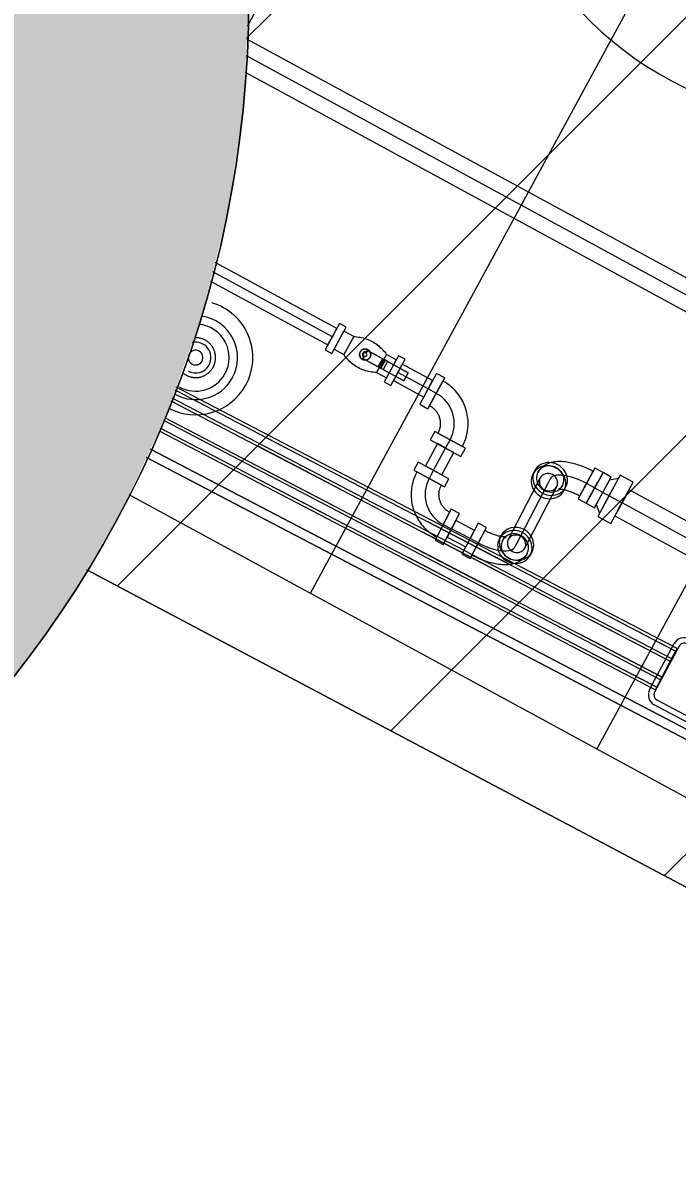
# Model space of a CAD drawing. Header units: metres. Extents: x -207 to 246, y -187 to 169.
# Drawn here: x 10.727 to 11.429, y 96.422 to 97.643 of the extents above; entities that cross this region are included whole.
import ezdxf

# ---------------------------------------------------------------- set-up
doc = ezdxf.new("R2010")
doc.units = ezdxf.units.M
doc.linetypes.add('Hidden', pattern=[0.007144, 0.004763, -0.002381])
for name, color, linetype, lineweight in [('A-DETL-GENF', 7, 'Continuous', 9), ('A-DETL-THIN', 7, 'Continuous', 9), ('A-FLOR', 7, 'Continuous', 9), ('A-ROOF', 7, 'Continuous', 9), ('A-ROOF-PATT', 7, 'Continuous', 9), ('I-WALL', 7, 'Continuous', 9), ('M-EQPM', 7, 'Continuous', 9), ('P-PIPE', 7, 'Continuous', 9), ('P-PIPE-CNTR', 7, 'Continuous', 9), ('P-SANR-FIXT', 7, 'Continuous', 9), ('S-BEAM', 7, 'Continuous', 9), ('S-COLS', 7, 'Continuous', 9)]:
    doc.layers.add(name, color=color, linetype=linetype, lineweight=lineweight)
doc.layers.add('PR10-ARQ-PL-001-Emplazamiento-C-1_dwg', color=7, linetype='Continuous', lineweight=9, true_color=0x767676)
doc.layers.add('TEXTO', color=5, linetype='Continuous', lineweight=9, true_color=0x0000ff)
doc.styles.add('Arial', font='arial.ttf', dxfattribs={"height": 1.792988})

# ---------------------------------------------------------------- blocks, each defined once
blk = doc.blocks.new('FCA_N_Columna de acero - 80 x 80 mm-2120032-PLANTA SUPERFICIES')
at = {"layer": 'S-COLS'}
for p, q in [((-0.028, 0.04), (0.028, 0.04)), ((-0.028, 0.04), (0.028, 0.04)), ((-0.04, -0.028), (-0.04, 0.028)), ((-0.04, -0.028), (-0.04, 0.028)), ((-0.034, 0.028), (-0.034, -0.028)), ((-0.034, 0.028), (-0.034, -0.028)), ((0.028, 0.034), (-0.028, 0.034)), ((0.028, 0.034), (-0.028, 0.034)), ((0.034, -0.028), (0.034, 0.028)), ((0.034, -0.028), (0.034, 0.028)), ((0.04, 0.028), (0.04, -0.028)), ((0.04, 0.028), (0.04, -0.028)), ((-0.028, -0.034), (0.028, -0.034)), ((-0.028, -0.034), (0.028, -0.034)), ((0.028, -0.04), (-0.028, -0.04)), ((0.028, -0.04), (-0.028, -0.04))]:
    blk.add_line(p, q, dxfattribs=at)
for centre, radius, start, end in [((-0.028, 0.028), 0.012, 90, 180), ((-0.028, 0.028), 0.012, 90, 180), ((0.028, 0.028), 0.012, 360, 90), ((0.028, 0.028), 0.012, 360, 90), ((-0.028, 0.028), 0.006, 90, 180), ((-0.028, 0.028), 0.006, 90, 180), ((0.028, 0.028), 0.006, 360, 90), ((0.028, 0.028), 0.006, 360, 90), ((-0.028, -0.028), 0.012, 180, 270), ((-0.028, -0.028), 0.012, 180, 270), ((-0.028, -0.028), 0.006, 180, 270), ((-0.028, -0.028), 0.006, 180, 270), ((0.028, -0.028), 0.012, 270, 360), ((0.028, -0.028), 0.006, 270, 360), ((0.028, -0.028), 0.012, 270, 360), ((0.028, -0.028), 0.006, 270, 360)]:
    blk.add_arc(centre, radius, start, end, dxfattribs=at)
blk = doc.blocks.new('M_HSS Rectangular - HSS50_8X25_4X3_2-2119633-PLANTA SUPERFICIES')
at = {"layer": 'S-BEAM'}
for p, q in [((1.1986, 0.0127), (0.5939, 0.0127)), ((1.1986, 0.0063), (1.1986, 0.0127)), ((1.1986, 0.0063), (1.1986, 0.0127)), ((1.1986, 0.0095), (0.5943, 0.0095)), ((1.1986, 0.0095), (1.1986, 0.0063)), ((1.1986, 0.0095), (1.1986, 0.0063)), ((1.1986, -0.0063), (1.1986, 0.0063)), ((1.1986, 0.0063), (1.1986, -0.0063)), ((1.1986, 0.0063), (1.1986, -0.0063)), ((1.1986, -0.0063), (1.1986, 0.0063)), ((0.597, -0.0095), (1.1986, -0.0095)), ((1.1986, -0.0127), (1.1986, -0.0063)), ((1.1986, -0.0127), (1.1986, -0.0063)), ((1.1986, -0.0063), (1.1986, -0.0095)), ((1.1986, -0.0063), (1.1986, -0.0095)), ((0.5971, -0.0127), (1.1986, -0.0127))]:
    blk.add_line(p, q, dxfattribs=at)
at = {"layer": 'S-BEAM', "linetype": 'Hidden'}
for p, q in [((1.1986, 0.0095), (0.5943, 0.0095)), ((1.1986, -0.0095), (0.597, -0.0095))]:
    blk.add_line(p, q, dxfattribs=at)
blk = doc.blocks.new('M_HSS Rectangular - 5 x 5 cm-2120840-PLANTA SUPERFICIES')
at = {"layer": 'S-BEAM'}
for p, q in [((1.1984, 0.025), (0.5922, 0.025)), ((1.1984, 0.0186), (1.1984, 0.025)), ((1.1984, 0.0186), (1.1984, 0.025)), ((1.1984, 0.0218), (0.5927, 0.0218)), ((1.1984, 0.0218), (1.1984, 0.0186)), ((1.1984, 0.0218), (1.1984, 0.0186)), ((1.1984, -0.0186), (1.1984, 0.0186)), ((1.1984, 0.0186), (1.1984, -0.0186)), ((1.1984, 0.0186), (1.1984, -0.0186)), ((1.1984, -0.0186), (1.1984, 0.0186)), ((0.5974, -0.0218), (1.1984, -0.0218)), ((1.1984, -0.025), (1.1984, -0.0186)), ((1.1984, -0.025), (1.1984, -0.0186)), ((1.1984, -0.0186), (1.1984, -0.0218)), ((1.1984, -0.0186), (1.1984, -0.0218)), ((0.5976, -0.025), (1.1984, -0.025))]:
    blk.add_line(p, q, dxfattribs=at)
at = {"layer": 'S-BEAM', "linetype": 'Hidden'}
for p, q in [((1.1984, 0.0218), (0.5927, 0.0218)), ((1.1984, -0.0218), (0.5974, -0.0218))]:
    blk.add_line(p, q, dxfattribs=at)
blk = doc.blocks.new('Mod-Gen-Filtro Agua 02 - Mod-Gen-Filtro Agua 02-2175160-PLANTA SUPERFICIES')
at = {"layer": 'P-SANR-FIXT', "flags": 128}
for points in [[(0.0045, 0.0209), (0.0036, 0.0211), (0.0028, 0.0212), (0.0019, 0.0213), (0.0011, 0.0214), (0.0002, 0.0214), (-0.0006, 0.0214), (-0.0015, 0.0213), (-0.0023, 0.0213), (-0.0032, 0.0212), (-0.004, 0.021), (-0.0049, 0.0208), (-0.0057, 0.0206), (-0.0065, 0.0204), (-0.0073, 0.0201), (-0.0081, 0.0198), (-0.0089, 0.0194), (-0.0097, 0.0191), (-0.0104, 0.0187), (-0.0112, 0.0182), (-0.0119, 0.0178), (-0.0126, 0.0173), (-0.0133, 0.0168), (-0.0139, 0.0162), (-0.0146, 0.0157), (-0.0152, 0.0151), (-0.0158, 0.0144), (-0.0163, 0.0138), (-0.0169, 0.0131), (-0.0174, 0.0125), (-0.0179, 0.0118), (-0.0183, 0.011), (-0.0188, 0.0103), (-0.0192, 0.0095), (-0.0195, 0.0088), (-0.0199, 0.008), (-0.0202, 0.0072), (-0.0204, 0.0064), (-0.0207, 0.0055), (-0.0209, 0.0047), (-0.021, 0.0039), (-0.0212, 0.003), (-0.0213, 0.0022), (-0.0213, 0.0013), (-0.0214, 0.0005), (-0.0214, 0)], [(-0.0214, 0), (-0.0214, -0.0009), (-0.0213, -0.0017), (-0.0212, -0.0026), (-0.0211, -0.0034), (-0.021, -0.0042), (-0.0208, -0.0051), (-0.0206, -0.0059), (-0.0203, -0.0067), (-0.02, -0.0075), (-0.0197, -0.0083), (-0.0194, -0.0091), (-0.019, -0.0099), (-0.0186, -0.0106), (-0.0181, -0.0114), (-0.0177, -0.0121), (-0.0172, -0.0128), (-0.0166, -0.0134), (-0.0161, -0.0141), (-0.0155, -0.0147), (-0.0149, -0.0153), (-0.0143, -0.0159), (-0.0136, -0.0165), (-0.013, -0.017), (-0.0123, -0.0175), (-0.0116, -0.018), (-0.0108, -0.0184), (-0.0101, -0.0189), (-0.0093, -0.0193), (-0.0085, -0.0196), (-0.0078, -0.0199), (-0.0069, -0.0202), (-0.0061, -0.0205), (-0.0053, -0.0207), (-0.0045, -0.0209), (-0.0036, -0.0211), (-0.0028, -0.0212), (-0.0019, -0.0213), (-0.0011, -0.0214), (-0.0002, -0.0214), (0.0006, -0.0214), (0.0015, -0.0213), (0.0023, -0.0213), (0.0032, -0.0212), (0.004, -0.021), (0.0049, -0.0208), (0.0057, -0.0206), (0.0065, -0.0204), (0.0073, -0.0201), (0.0081, -0.0198), (0.0089, -0.0194), (0.0097, -0.0191), (0.0104, -0.0187), (0.0112, -0.0182)]]:
    blk.add_lwpolyline(points, dxfattribs=at)
at = {"layer": 'P-SANR-FIXT'}
for radius, start, end in [(0.0614, 90.9851, 180), (0.0614, 90.9851, 180), (0.045, 90, 180), (0.045, 90, 180), (0.036, 90, 180), (0.036, 90, 180), (0.0165, 90, 180), (0.0165, 90, 180), (0.0614, 180, 282.8571), (0.0614, 180, 282.8571), (0.045, 180, 291.0588), (0.045, 180, 291.0588), (0.036, 180, 293.9234), (0.036, 180, 293.9234), (0.0165, 180, 312.3983), (0.0165, 180, 312.3983), (0.00788, 360, 180), (0.00788, 360, 180), (0.00788, 180, 360), (0.00788, 180, 360)]:
    blk.add_arc((0, 0), radius, start, end, dxfattribs=at)
blk = doc.blocks.new('Plastico - Codo - PL - Codo-2175236-PLANTA SUPERFICIES')
at = {"layer": 'P-PIPE'}
for p, q in [((11.2764, 97.1624), (11.2746, 97.159)), ((11.28, 97.161), (11.2798, 97.1607)), ((11.341, 97.1655), (11.3285, 97.1425)), ((11.3292, 97.1438), (11.3392, 97.1621)), ((11.3373, 97.1377), (11.3498, 97.1607)), ((11.3498, 97.1607), (11.341, 97.1655)), ((11.3355, 97.1554), (11.3231, 97.1324)), ((11.3249, 97.1358), (11.3348, 97.1541)), ((11.3318, 97.1277), (11.3443, 97.1506)), ((11.3062, 97.1467), (11.3063, 97.1469)), ((11.3079, 97.1416), (11.3097, 97.1451)), ((11.3231, 97.1324), (11.3318, 97.1277))]:
    blk.add_line(p, q, dxfattribs=at)
at = {"layer": 'P-PIPE', "flags": 128}
for points in [[(11.28, 97.161), (11.2811, 97.1628), (11.2823, 97.1644), (11.2837, 97.1659), (11.2852, 97.1673), (11.2867, 97.1684), (11.2883, 97.1694), (11.2899, 97.1702), (11.2915, 97.1709), (11.2931, 97.1714), (11.2946, 97.1719), (11.2962, 97.1722), (11.2977, 97.1725), (11.2992, 97.1727), (11.3007, 97.1728), (11.3022, 97.1728), (11.3037, 97.1729), (11.3052, 97.1728), (11.3067, 97.1727), (11.3082, 97.1726), (11.3097, 97.1724), (11.3113, 97.1722), (11.3128, 97.1719), (11.3143, 97.1716), (11.3158, 97.1713), (11.3173, 97.1709), (11.3189, 97.1705), (11.3204, 97.17), (11.3219, 97.1695), (11.3235, 97.169), (11.325, 97.1685), (11.3266, 97.1679), (11.3281, 97.1673), (11.3296, 97.1667), (11.3312, 97.166), (11.3327, 97.1653), (11.3342, 97.1646), (11.3358, 97.1639), (11.3373, 97.1631), (11.3388, 97.1623), (11.3392, 97.1621)], [(11.3019, 97.1429), (11.302, 97.1429), (11.3021, 97.1429), (11.3024, 97.1429), (11.3027, 97.1429), (11.3031, 97.143), (11.3036, 97.1429), (11.3041, 97.1429), (11.3047, 97.1429), (11.3054, 97.1428), (11.3061, 97.1427), (11.3069, 97.1426), (11.3077, 97.1424), (11.3086, 97.1422), (11.3094, 97.142), (11.3104, 97.1418), (11.3113, 97.1415), (11.3123, 97.1412), (11.3133, 97.1409), (11.3144, 97.1405), (11.3154, 97.1402), (11.3165, 97.1398), (11.3176, 97.1393), (11.3186, 97.1389), (11.3197, 97.1384), (11.3208, 97.1379), (11.3219, 97.1374), (11.323, 97.1368), (11.3241, 97.1362), (11.3249, 97.1358)], [(11.3062, 97.1467), (11.3057, 97.1459), (11.3052, 97.1452), (11.3046, 97.1445), (11.304, 97.144), (11.3035, 97.1436), (11.303, 97.1433), (11.3026, 97.1431), (11.3023, 97.143), (11.3021, 97.1429), (11.302, 97.1429)]]:
    blk.add_lwpolyline(points, dxfattribs=at)
at = {"layer": 'P-PIPE'}
for centre, major_axis, start_param, end_param in [((11.2931, 97.1538), (-0.0167, 0.0087), 3.124314, 6.265907), ((11.2913, 97.1503), (-0.0167, 0.0087), 6.265907, 9.4075), ((11.2931, 97.1538), (-0.0167, 0.0087), 6.265907, 9.4075), ((11.2913, 97.1503), (-0.0167, 0.0087), 3.124314, 6.265907), ((11.2931, 97.1538), (-0.0133, 0.0069), 6.265907, 9.4075), ((11.2931, 97.1538), (-0.0133, 0.0069), 3.124314, 6.265907)]:
    blk.add_ellipse(centre, major_axis=major_axis, ratio=0.920505, start_param=start_param, end_param=end_param, dxfattribs=at)
blk = doc.blocks.new('Plastico - Codo - PL - Codo-2175480-PLANTA SUPERFICIES')
at = {"layer": 'P-PIPE'}
for p, q in [((11.2158, 97.1065), (11.2037, 97.0833)), ((11.2125, 97.0786), (11.2246, 97.1018)), ((11.2132, 97.08), (11.2229, 97.0984)), ((11.2246, 97.1018), (11.2158, 97.1065)), ((11.2105, 97.0963), (11.1984, 97.0731)), ((11.2072, 97.0685), (11.2193, 97.0917)), ((11.209, 97.0719), (11.2186, 97.0903)), ((11.2403, 97.093), (11.2385, 97.0895)), ((11.2419, 97.0878), (11.2419, 97.0878)), ((11.2684, 97.0739), (11.2685, 97.074)), ((11.2719, 97.0722), (11.2737, 97.0757)), ((11.1984, 97.0731), (11.2072, 97.0685))]:
    blk.add_line(p, q, dxfattribs=at)
at = {"layer": 'P-PIPE', "flags": 128}
for points in [[(11.2461, 97.0917), (11.2461, 97.0917), (11.2459, 97.0916), (11.2457, 97.0916), (11.2454, 97.0916), (11.245, 97.0916), (11.2445, 97.0916), (11.2439, 97.0916), (11.2433, 97.0916), (11.2427, 97.0917), (11.2419, 97.0918), (11.2412, 97.0919), (11.2403, 97.092), (11.2395, 97.0922), (11.2386, 97.0924), (11.2376, 97.0926), (11.2367, 97.0929), (11.2357, 97.0932), (11.2346, 97.0935), (11.2336, 97.0938), (11.2325, 97.0942), (11.2314, 97.0946), (11.2304, 97.095), (11.2293, 97.0954), (11.2282, 97.0959), (11.227, 97.0964), (11.2259, 97.0969), (11.2248, 97.0974), (11.2237, 97.098), (11.2229, 97.0984)], [(11.2419, 97.0878), (11.2424, 97.0886), (11.243, 97.0893), (11.2435, 97.09), (11.2441, 97.0905), (11.2446, 97.0909), (11.2451, 97.0912), (11.2455, 97.0914), (11.2458, 97.0916), (11.246, 97.0916), (11.2461, 97.0917)], [(11.2684, 97.0739), (11.2674, 97.0721), (11.2661, 97.0705), (11.2648, 97.0689), (11.2633, 97.0676), (11.2618, 97.0664), (11.2602, 97.0654), (11.2586, 97.0646), (11.2571, 97.0639), (11.2555, 97.0633), (11.2539, 97.0628), (11.2524, 97.0624), (11.2508, 97.0622), (11.2493, 97.0619), (11.2478, 97.0618), (11.2463, 97.0617), (11.2448, 97.0617), (11.2433, 97.0617), (11.2418, 97.0618), (11.2403, 97.0619), (11.2387, 97.062), (11.2372, 97.0622), (11.2357, 97.0625), (11.2342, 97.0628), (11.2326, 97.0631), (11.2311, 97.0634), (11.2296, 97.0638), (11.228, 97.0642), (11.2265, 97.0647), (11.2249, 97.0652), (11.2233, 97.0657), (11.2218, 97.0663), (11.2202, 97.0668), (11.2187, 97.0675), (11.2171, 97.0681), (11.2156, 97.0688), (11.214, 97.0695), (11.2125, 97.0702), (11.2109, 97.0709), (11.2094, 97.0717), (11.209, 97.0719)]]:
    blk.add_lwpolyline(points, dxfattribs=at)
at = {"layer": 'P-PIPE'}
for centre, major_axis, start_param, end_param in [((11.2552, 97.0809), (-0.0167, 0.0087), 3.139333, 6.280925), ((11.257, 97.0843), (-0.0167, 0.0087), 3.139333, 6.280925), ((11.2552, 97.0809), (-0.0167, 0.0087), 6.280925, 9.422518), ((11.257, 97.0843), (-0.0167, 0.0087), 6.280925, 9.422518), ((11.2552, 97.0809), (-0.0133, 0.0069), 6.280925, 9.422518), ((11.2552, 97.0809), (-0.0133, 0.0069), 3.139333, 6.280925)]:
    blk.add_ellipse(centre, major_axis=major_axis, ratio=0.920505, start_param=start_param, end_param=end_param, dxfattribs=at)
blk = doc.blocks.new('Plastico - Codo - PL - Codo-2175564-PLANTA SUPERFICIES')
at = {"layer": 'P-PIPE'}
for p, q in [((0.018, 0.0471), (-0.0196, 0.0465)), ((0.018, 0.0471), (-0.0196, 0.0465)), ((-0.0196, 0.0465), (-0.0194, 0.0365)), ((-0.0194, 0.0365), (0.0182, 0.0371)), ((-0.0194, 0.0365), (0.0182, 0.0371)), ((-0.0155, 0.0366), (0.0143, 0.0371)), ((-0.0155, 0.0366), (0.0143, 0.0371)), ((0.0182, 0.0371), (0.018, 0.0471)), ((-0.0368, 0.0188), (-0.0468, 0.0188)), ((-0.0468, 0.0188), (-0.0468, -0.0188)), ((-0.0468, 0.0188), (-0.0468, -0.0188)), ((-0.0368, -0.0188), (-0.0368, 0.0188)), ((-0.0368, -0.0188), (-0.0368, 0.0188)), ((-0.0368, 0.0149), (-0.0368, -0.015)), ((-0.0368, 0.0149), (-0.0368, -0.015)), ((-0.0468, -0.0188), (-0.0368, -0.0188))]:
    blk.add_line(p, q, dxfattribs=at)
at = {"layer": 'P-PIPE', "flags": 128}
for points in [[(-0.0368, -0.015), (-0.0348, -0.0149), (-0.0327, -0.0148), (-0.0307, -0.0146), (-0.0287, -0.0143), (-0.0266, -0.0139), (-0.0247, -0.0135), (-0.0227, -0.013), (-0.0207, -0.0124), (-0.0188, -0.0117), (-0.0169, -0.0109), (-0.015, -0.0101), (-0.0132, -0.0092), (-0.0114, -0.0082), (-0.0096, -0.0071), (-0.0079, -0.006), (-0.0063, -0.0048), (-0.0046, -0.0036), (-0.0031, -0.0023), (-0.0016, -0.0009), (-0.0001, 0.0006), (0.0013, 0.0021), (0.0026, 0.0036), (0.0039, 0.0052), (0.0051, 0.0069), (0.0062, 0.0086), (0.0073, 0.0103), (0.0083, 0.0121), (0.0092, 0.0139), (0.0101, 0.0158), (0.0109, 0.0177), (0.0116, 0.0196), (0.0122, 0.0215), (0.0128, 0.0235), (0.0132, 0.0255), (0.0136, 0.0275), (0.0139, 0.0295), (0.0141, 0.0316), (0.0143, 0.0336), (0.0144, 0.0357), (0.0143, 0.0371)], [(-0.0155, 0.0366), (-0.0156, 0.0357), (-0.0156, 0.0349), (-0.0157, 0.034), (-0.0158, 0.0332), (-0.0159, 0.0323), (-0.0161, 0.0315), (-0.0163, 0.0307), (-0.0165, 0.0299), (-0.0168, 0.0291), (-0.0171, 0.0283), (-0.0174, 0.0275), (-0.0178, 0.0267), (-0.0182, 0.026), (-0.0186, 0.0252), (-0.0191, 0.0245), (-0.0195, 0.0238), (-0.0201, 0.0231), (-0.0206, 0.0225), (-0.0212, 0.0218), (-0.0217, 0.0212), (-0.0224, 0.0206), (-0.023, 0.02), (-0.0237, 0.0195), (-0.0243, 0.019), (-0.025, 0.0185), (-0.0257, 0.0181), (-0.0265, 0.0176), (-0.0272, 0.0172), (-0.028, 0.0169), (-0.0288, 0.0165), (-0.0296, 0.0162), (-0.0304, 0.0159), (-0.0312, 0.0157), (-0.032, 0.0155), (-0.0329, 0.0153), (-0.0337, 0.0152), (-0.0345, 0.0151), (-0.0354, 0.015), (-0.0362, 0.015), (-0.0368, 0.0149)]]:
    blk.add_lwpolyline(points, dxfattribs=at)
blk = doc.blocks.new('Plastico - Codo - PL - Codo-V83-PLANTA SUPERFICIES')
at = {"layer": 'P-PIPE'}
for p, q in [((-0.0188, 0.0468), (-0.0188, 0.0368)), ((0.0188, 0.0468), (-0.0188, 0.0468)), ((0.0188, 0.0468), (-0.0188, 0.0468)), ((-0.0188, 0.0368), (0.0188, 0.0368)), ((-0.0188, 0.0368), (0.0188, 0.0368)), ((-0.015, 0.0368), (0.0149, 0.0368)), ((-0.015, 0.0368), (0.0149, 0.0368)), ((0.0188, 0.0368), (0.0188, 0.0468)), ((-0.0368, 0.0188), (-0.0468, 0.0188)), ((-0.0468, 0.0188), (-0.0468, -0.0188)), ((-0.0468, 0.0188), (-0.0468, -0.0188)), ((-0.0368, -0.0188), (-0.0368, 0.0188)), ((-0.0368, -0.0188), (-0.0368, 0.0188)), ((-0.0368, 0.0149), (-0.0368, -0.015)), ((-0.0368, 0.0149), (-0.0368, -0.015)), ((-0.0468, -0.0188), (-0.0368, -0.0188))]:
    blk.add_line(p, q, dxfattribs=at)
at = {"layer": 'P-PIPE', "flags": 128}
for points in [[(-0.0368, -0.015), (-0.0347, -0.0149), (-0.0327, -0.0148), (-0.0306, -0.0146), (-0.0286, -0.0143), (-0.0265, -0.0139), (-0.0245, -0.0135), (-0.0225, -0.0129), (-0.0205, -0.0123), (-0.0186, -0.0116), (-0.0167, -0.0109), (-0.0148, -0.01), (-0.0129, -0.0091), (-0.0111, -0.0081), (-0.0093, -0.007), (-0.0076, -0.0059), (-0.0059, -0.0047), (-0.0043, -0.0034), (-0.0027, -0.0021), (-0.0012, -0.0007), (0.0003, 0.0007), (0.0017, 0.0023), (0.0031, 0.0038), (0.0044, 0.0055), (0.0056, 0.0071), (0.0067, 0.0088), (0.0078, 0.0106), (0.0088, 0.0124), (0.0098, 0.0143), (0.0106, 0.0161), (0.0114, 0.0181), (0.0121, 0.02), (0.0128, 0.022), (0.0133, 0.024), (0.0138, 0.026), (0.0142, 0.028), (0.0145, 0.0301), (0.0147, 0.0321), (0.0149, 0.0342), (0.0149, 0.0363), (0.0149, 0.0368)], [(-0.015, 0.0368), (-0.015, 0.0359), (-0.015, 0.0351), (-0.0151, 0.0342), (-0.0152, 0.0333), (-0.0154, 0.0325), (-0.0156, 0.0316), (-0.0158, 0.0308), (-0.0161, 0.0299), (-0.0164, 0.0291), (-0.0167, 0.0283), (-0.017, 0.0275), (-0.0174, 0.0267), (-0.0178, 0.026), (-0.0183, 0.0252), (-0.0188, 0.0245), (-0.0193, 0.0238), (-0.0198, 0.0231), (-0.0204, 0.0224), (-0.021, 0.0218), (-0.0216, 0.0211), (-0.0222, 0.0205), (-0.0229, 0.02), (-0.0236, 0.0194), (-0.0243, 0.0189), (-0.025, 0.0184), (-0.0257, 0.018), (-0.0265, 0.0175), (-0.0273, 0.0171), (-0.0281, 0.0168), (-0.0289, 0.0164), (-0.0297, 0.0161), (-0.0305, 0.0159), (-0.0314, 0.0156), (-0.0322, 0.0154), (-0.0331, 0.0153), (-0.034, 0.0151), (-0.0348, 0.015), (-0.0357, 0.015), (-0.0366, 0.015), (-0.0368, 0.0149)]]:
    blk.add_lwpolyline(points, dxfattribs=at)
blk = doc.blocks.new('M_Ball Valve - 50-150 mm - 20 mm-V86-PLANTA SUPERFICIES')
at = {"layer": 'P-PIPE'}
for p, q in [((-0.032, 0.016), (-0.04, 0.016)), ((-0.04, 0.016), (-0.04, -0.016)), ((-0.04, 0.016), (-0.04, -0.016)), ((-0.032, -0.016), (-0.032, 0.016)), ((-0.032, -0.016), (-0.032, 0.016)), ((0.04, 0.016), (0.032, 0.016)), ((0.032, 0.016), (0.032, -0.016)), ((0.032, 0.016), (0.032, -0.016)), ((0.04, -0.016), (0.04, 0.016)), ((0.04, -0.016), (0.04, 0.016)), ((-0.02, 0.011), (-0.032, 0.011)), ((-0.032, -0.011), (-0.032, 0.011)), ((-0.032, -0.011), (-0.032, 0.011)), ((-0.02, 0.011), (-0.02, -0.011)), ((-0.02, 0.011), (-0.02, -0.011)), ((0, 0.005), (0.0213, 0.005)), ((0, 0.003), (0, 0.005)), ((0, 0.005), (0, 0.003)), ((0.0187, 0.005), (0, 0.005)), ((0.0187, -0.005), (0.0187, 0.005)), ((0.0187, 0.005), (0.022, 0.005)), ((0.032, 0.011), (0.02, 0.011)), ((0.02, 0.011), (0.02, -0.011)), ((0.02, 0.011), (0.02, -0.011)), ((0.0213, 0.005), (0.0213, -0.005)), ((0.0246, 0.005), (0.0213, 0.005)), ((0.022, 0.005), (0.05, 0.005)), ((0.022, -0.005), (0.022, 0.005)), ((0.0246, 0.005), (0.0246, -0.005)), ((0.05, 0.005), (0.0246, 0.005)), ((0.032, 0.011), (0.032, -0.011)), ((0.032, 0.011), (0.032, -0.011)), ((0.05, 0.005), (0.05, -0.005)), ((0.05, -0.005), (0.05, 0.005)), ((-0.032, -0.011), (-0.02, -0.011)), ((0, -0.003), (0, -0.005)), ((0, -0.005), (0, -0.003)), ((0, -0.005), (0.0187, -0.005)), ((0.0213, -0.005), (0, -0.005)), ((0.022, -0.005), (0.0187, -0.005)), ((0.02, -0.011), (0.032, -0.011)), ((0.0213, -0.005), (0.0246, -0.005)), ((0.05, -0.005), (0.022, -0.005)), ((0.0246, -0.005), (0.05, -0.005)), ((-0.04, -0.016), (-0.032, -0.016)), ((0.032, -0.016), (0.04, -0.016))]:
    blk.add_line(p, q, dxfattribs=at)
at = {"layer": 'P-PIPE', "flags": 128}
for points in [[(-0.02, 0.011), (-0.0185, 0.0118), (-0.0169, 0.0125), (-0.0153, 0.0131), (-0.0137, 0.0137), (-0.012, 0.0142), (-0.0104, 0.0147), (-0.0087, 0.015), (-0.007, 0.0154), (-0.0053, 0.0156), (-0.0036, 0.0158), (-0.0019, 0.0159), (-0.0002, 0.0159), (0.0016, 0.0159), (0.0033, 0.0158), (0.005, 0.0156), (0.0067, 0.0154), (0.0084, 0.0151), (0.0101, 0.0147), (0.0117, 0.0143), (0.0134, 0.0138), (0.015, 0.0132), (0.0166, 0.0126), (0.0182, 0.0119), (0.0197, 0.0111), (0.02, 0.011)], [(0.02, -0.011), (0.0185, -0.0118), (0.0169, -0.0125), (0.0153, -0.0131), (0.0137, -0.0137), (0.012, -0.0142), (0.0104, -0.0147), (0.0087, -0.015), (0.007, -0.0154), (0.0053, -0.0156), (0.0036, -0.0158), (0.0019, -0.0159), (0.0002, -0.0159), (-0.0016, -0.0159), (-0.0033, -0.0158), (-0.005, -0.0156), (-0.0067, -0.0154), (-0.0084, -0.0151), (-0.0101, -0.0147), (-0.0117, -0.0143), (-0.0134, -0.0138), (-0.015, -0.0132), (-0.0166, -0.0126), (-0.0182, -0.0119), (-0.0197, -0.0111), (-0.02, -0.011)]]:
    blk.add_lwpolyline(points, dxfattribs=at)
at = {"layer": 'P-PIPE'}
for radius, start, end in [(0.006, 360, 180), (0.003, 90, 180), (0.003, 90, 180), (0.002, 0, 180), (0.002, 360, 180), (0.002, 0, 180), (0.002, 0, 180), (0.006, 180, 360), (0.003, 180, 270), (0.003, 180, 270), (0.002, 180, 360), (0.002, 180, 360), (0.002, 180, 360), (0.002, 180, 360)]:
    blk.add_arc((0, 0), radius, start, end, dxfattribs=at)
for points, knots in [([(-0.006, 0), (-0.006, 0.0004), (-0.0059, 0.0011), (-0.0057, 0.0021), (-0.0053, 0.0029), (-0.0049, 0.0034), (-0.0046, 0.0039), (-0.0042, 0.0042), (-0.0039, 0.0046), (-0.0034, 0.0049), (-0.003, 0.0052), (-0.0025, 0.0054), (-0.0019, 0.0057), (-0.0011, 0.0059), (0, 0.006), (0.0009, 0.006), (0.0016, 0.0058), (0.0021, 0.0056), (0.0025, 0.0054), (0.003, 0.0052), (0.0034, 0.0049), (0.0039, 0.0046), (0.0042, 0.0042), (0.0046, 0.0039), (0.0049, 0.0034), (0.0053, 0.0029), (0.0057, 0.0021), (0.0059, 0.0011), (0.006, 0.0004), (0.006, 0)], [-1, -1, -1, -1, -0.944444, -0.888889, -0.833333, -0.805556, -0.777778, -0.75, -0.722222, -0.694444, -0.666667, -0.638889, -0.611111, -0.555556, -0.5, -0.444444, -0.416667, -0.388889, -0.361111, -0.333333, -0.305556, -0.277778, -0.25, -0.222222, -0.194444, -0.166667, -0.111111, -0.055556, 0, 0, 0, 0]), ([(0.006, 0), (0.006, -0.0004), (0.0059, -0.0011), (0.0057, -0.0021), (0.0053, -0.0029), (0.0049, -0.0034), (0.0046, -0.0039), (0.0042, -0.0042), (0.0039, -0.0046), (0.0034, -0.0049), (0.003, -0.0052), (0.0025, -0.0054), (0.0021, -0.0056), (0.0016, -0.0058), (0.0009, -0.006), (0, -0.006), (-0.0011, -0.0059), (-0.0019, -0.0057), (-0.0025, -0.0054), (-0.003, -0.0052), (-0.0034, -0.0049), (-0.0039, -0.0046), (-0.0042, -0.0042), (-0.0046, -0.0039), (-0.0049, -0.0034), (-0.0053, -0.0029), (-0.0057, -0.0021), (-0.0059, -0.0011), (-0.006, -0.0004), (-0.006, 0)], [-1, -1, -1, -1, -0.944444, -0.888889, -0.833333, -0.805556, -0.777778, -0.75, -0.722222, -0.694444, -0.666667, -0.638889, -0.611111, -0.583333, -0.555556, -0.5, -0.444444, -0.388889, -0.361111, -0.333333, -0.305556, -0.277778, -0.25, -0.222222, -0.194444, -0.166667, -0.111111, -0.055556, 0, 0, 0, 0])]:
    blk.add_open_spline(points, degree=3, knots=knots, dxfattribs=at)
blk = doc.blocks.new('Mod-Gen-Tanque Hidroneimatico - Mod-Gen-Tanque Hidroneimatico-2178535-PLANTA SUPERFICIES')
at = {"layer": 'M-EQPM'}
for p, q in [((-0.2314, 0.2853), (-0.2068, 0.2607)), ((-0.1535, 0.2074), (-0.2314, 0.2853)), ((0.2314, 0.2853), (0.1535, 0.2074)), ((0.2068, 0.2607), (0.2314, 0.2853)), ((-0.2314, 0.2755), (-0.1538, 0.1979)), ((-0.2168, 0.2554), (-0.2314, 0.2755)), ((-0.2314, 0.2755), (-0.2168, 0.2554)), ((-0.1538, 0.1979), (-0.2314, 0.2755)), ((0.1538, 0.1979), (0.2314, 0.2755)), ((0.2314, 0.2755), (0.1538, 0.1979)), ((0.2314, 0.2755), (0.2168, 0.2554)), ((0.2168, 0.2554), (0.2314, 0.2755)), ((-0.2068, 0.2607), (-0.2607, 0.2068)), ((-0.2607, 0.2068), (-0.2068, 0.2607)), ((-0.1294, 0.1833), (-0.2068, 0.2607)), ((0.2068, 0.2607), (0.1294, 0.1833)), ((0.2607, 0.2068), (0.2068, 0.2607)), ((0.2068, 0.2607), (0.2607, 0.2068)), ((-0.2554, 0.2168), (-0.2168, 0.2554)), ((-0.2168, 0.2554), (-0.2554, 0.2168)), ((-0.1395, 0.1781), (-0.2168, 0.2554)), ((0.2168, 0.2554), (0.1395, 0.1781)), ((0.2168, 0.2554), (0.2554, 0.2168)), ((0.2554, 0.2168), (0.2168, 0.2554)), ((-0.2607, 0.2068), (-0.2853, 0.2314)), ((-0.2074, 0.1535), (-0.2853, 0.2314)), ((-0.1979, 0.1538), (-0.2755, 0.2314)), ((-0.2755, 0.2314), (-0.2554, 0.2168)), ((-0.1979, 0.1538), (-0.2755, 0.2314)), ((-0.2554, 0.2168), (-0.2755, 0.2314)), ((0.2755, 0.2314), (0.1979, 0.1538)), ((0.2755, 0.2314), (0.1979, 0.1538)), ((0.2853, 0.2314), (0.2074, 0.1535)), ((0.2554, 0.2168), (0.2755, 0.2314)), ((0.2755, 0.2314), (0.2554, 0.2168)), ((0.2853, 0.2314), (0.2607, 0.2068)), ((-0.1781, 0.1395), (-0.2554, 0.2168)), ((0.2554, 0.2168), (0.1781, 0.1395)), ((-0.2607, 0.2068), (-0.1833, 0.1294)), ((0.1833, 0.1294), (0.2607, 0.2068)), ((-0.0381, -0.2211), (-0.0381, -0.3305)), ((-0.0273, -0.3339), (-0.0273, -0.2246)), ((0.0273, -0.3339), (0.0273, -0.2246)), ((0.0381, -0.3305), (0.0381, -0.2211)), ((-0.0381, -0.3653), (-0.0381, -0.2552)), ((-0.0312, -0.3584), (-0.0312, -0.2487)), ((-0.0312, -0.3584), (-0.0312, -0.2487)), ((0.0312, -0.2487), (0.0312, -0.3584)), ((0.0312, -0.3584), (0.0312, -0.2487)), ((0.0381, -0.3653), (0.0381, -0.2552)), ((-0.0381, -0.3305), (0.0381, -0.3305)), ((-0.0381, -0.3653), (-0.0381, -0.3305)), ((0.0381, -0.3305), (-0.0381, -0.3305)), ((-0.0273, -0.3339), (-0.0312, -0.3584)), ((-0.0312, -0.3584), (-0.0273, -0.3339)), ((0.0273, -0.3339), (-0.0273, -0.3339)), ((-0.0273, -0.3339), (0.0273, -0.3339)), ((0.0312, -0.3584), (0.0273, -0.3339)), ((0.0273, -0.3339), (0.0312, -0.3584)), ((0.0381, -0.3305), (0.0381, -0.3653))]:
    blk.add_line(p, q, dxfattribs=at)
at = {"layer": 'M-EQPM', "flags": 128}
for points in [[(0.3796, 0), (0.3793, 0.0152), (0.3784, 0.0303), (0.3769, 0.0454), (0.3748, 0.0605), (0.372, 0.0754), (0.3687, 0.0902), (0.3648, 0.1049), (0.3603, 0.1194), (0.3553, 0.1337), (0.3496, 0.1478), (0.3435, 0.1617), (0.3367, 0.1753), (0.3294, 0.1886), (0.3216, 0.2016), (0.3133, 0.2143), (0.3045, 0.2267), (0.2952, 0.2387), (0.2854, 0.2503), (0.2752, 0.2615), (0.2645, 0.2723), (0.2534, 0.2827), (0.2419, 0.2926), (0.23, 0.302), (0.2177, 0.311), (0.2051, 0.3194), (0.1922, 0.3274), (0.1789, 0.3348), (0.1654, 0.3417), (0.1516, 0.348), (0.1376, 0.3538), (0.1233, 0.359), (0.1088, 0.3637), (0.0942, 0.3677), (0.0794, 0.3712), (0.0645, 0.3741), (0.0495, 0.3764), (0.0344, 0.3781), (0.0193, 0.3791), (0.0041, 0.3796), (-0.0111, 0.3795), (-0.0262, 0.3787), (-0.0414, 0.3774), (-0.0564, 0.3754), (-0.0714, 0.3728), (-0.0862, 0.3697), (-0.101, 0.3659), (-0.1155, 0.3616), (-0.1299, 0.3567), (-0.144, 0.3512), (-0.158, 0.3452), (-0.1717, 0.3386), (-0.1851, 0.3315), (-0.1982, 0.3238), (-0.211, 0.3156), (-0.2234, 0.3069), (-0.2355, 0.2977), (-0.2472, 0.2881), (-0.2585, 0.278), (-0.2694, 0.2674), (-0.2799, 0.2564), (-0.29, 0.245), (-0.2995, 0.2332), (-0.3086, 0.2211), (-0.3172, 0.2085), (-0.3253, 0.1957), (-0.3329, 0.1825), (-0.3399, 0.1691), (-0.3464, 0.1553), (-0.3523, 0.1414), (-0.3577, 0.1272), (-0.3625, 0.1128), (-0.3667, 0.0982), (-0.3703, 0.0834), (-0.3734, 0.0686), (-0.3758, 0.0536), (-0.3777, 0.0385), (-0.3789, 0.0234), (-0.3795, 0.0082), (-0.3796, 0)], [(-0.1294, 0.1833), (-0.132, 0.1859), (-0.1347, 0.1885)], [(0.1347, 0.1885), (0.132, 0.1859), (0.1294, 0.1833)], [(-0.1427, 0.1825), (-0.1411, 0.1803), (-0.1395, 0.1781)], [(0.1395, 0.1781), (0.1411, 0.1803), (0.1427, 0.1825)], [(-0.1885, 0.1347), (-0.1859, 0.132), (-0.1833, 0.1294)], [(-0.1781, 0.1395), (-0.1803, 0.1411), (-0.1825, 0.1427)], [(0.1825, 0.1427), (0.1803, 0.1411), (0.1781, 0.1395)], [(0.1833, 0.1294), (0.1859, 0.132), (0.1885, 0.1347)], [(-0.3796, 0), (-0.3793, -0.0152), (-0.3784, -0.0303), (-0.3769, -0.0454), (-0.3748, -0.0605), (-0.372, -0.0754), (-0.3687, -0.0902), (-0.3648, -0.1049), (-0.3603, -0.1194), (-0.3553, -0.1337), (-0.3496, -0.1478), (-0.3435, -0.1617), (-0.3367, -0.1753), (-0.3294, -0.1886), (-0.3216, -0.2016), (-0.3133, -0.2143), (-0.3045, -0.2267), (-0.2952, -0.2387), (-0.2854, -0.2503), (-0.2752, -0.2615), (-0.2645, -0.2723), (-0.2534, -0.2827), (-0.2419, -0.2926), (-0.23, -0.302), (-0.2177, -0.311), (-0.2051, -0.3194), (-0.1922, -0.3274), (-0.1789, -0.3348), (-0.1654, -0.3417), (-0.1516, -0.348), (-0.1376, -0.3538), (-0.1233, -0.359), (-0.1088, -0.3637), (-0.0942, -0.3677), (-0.0794, -0.3712), (-0.0645, -0.3741), (-0.0495, -0.3764), (-0.0344, -0.3781), (-0.0193, -0.3791), (-0.0041, -0.3796), (0.0111, -0.3795), (0.0262, -0.3787), (0.0414, -0.3774), (0.0564, -0.3754), (0.0714, -0.3728), (0.0862, -0.3697), (0.101, -0.3659), (0.1155, -0.3616), (0.1299, -0.3567), (0.144, -0.3512), (0.158, -0.3452), (0.1717, -0.3386), (0.1851, -0.3315), (0.1982, -0.3238), (0.211, -0.3156), (0.2234, -0.3069), (0.2355, -0.2977), (0.2472, -0.2881), (0.2585, -0.278), (0.2694, -0.2674), (0.2799, -0.2564), (0.29, -0.245), (0.2995, -0.2332), (0.3086, -0.2211), (0.3172, -0.2085), (0.3253, -0.1957), (0.3329, -0.1825), (0.3399, -0.1691), (0.3464, -0.1553), (0.3523, -0.1414), (0.3577, -0.1272), (0.3625, -0.1128), (0.3667, -0.0982), (0.3703, -0.0834), (0.3734, -0.0686), (0.3758, -0.0536), (0.3777, -0.0385), (0.3789, -0.0234), (0.3795, -0.0082), (0.3796, 0)], [(-0.0381, -0.2211), (-0.0381, -0.2248), (-0.0381, -0.2285)], [(-0.0282, -0.23), (-0.0277, -0.2273), (-0.0273, -0.2246)], [(0.0273, -0.2246), (0.0277, -0.2273), (0.0282, -0.23)], [(0.0381, -0.2285), (0.0381, -0.2248), (0.0381, -0.2211)]]:
    blk.add_lwpolyline(points, dxfattribs=at)
at = {"layer": 'M-EQPM'}
for centre, start, end in [((-0.2265, 0.2804), 135, 225), ((0.2265, 0.2804), 315, 45), ((-0.2804, 0.2265), 45, 135), ((0.2804, 0.2265), 45, 135), ((-0.0381, -0.3584), 270, 0), ((0.0381, -0.3584), 180, 270)]:
    blk.add_arc(centre, 0.0069, start, end, dxfattribs=at)
for points, knots in [([(-0.2314, 0.2853), (-0.2322, 0.2844), (-0.2335, 0.2822), (-0.2335, 0.2791), (-0.2325, 0.2769), (-0.2318, 0.2759), (-0.2314, 0.2755)], [0, 0, 0, 0, 0.333333, 0.666667, 0.833333, 1, 1, 1, 1]), ([(0.2314, 0.2755), (0.2318, 0.2759), (0.2325, 0.2769), (0.2332, 0.2786), (0.2335, 0.2804), (0.2332, 0.2828), (0.2322, 0.2844), (0.2314, 0.2853)], [0, 0, 0, 0, 0.166667, 0.333333, 0.5, 0.666667, 1, 1, 1, 1]), ([(-0.2755, 0.2314), (-0.2759, 0.2318), (-0.2769, 0.2325), (-0.2786, 0.2332), (-0.2804, 0.2335), (-0.2828, 0.2332), (-0.2844, 0.2322), (-0.2853, 0.2314)], [0, 0, 0, 0, 0.166667, 0.333333, 0.5, 0.666667, 1, 1, 1, 1]), ([(0.2853, 0.2314), (0.2844, 0.2322), (0.2822, 0.2335), (0.2791, 0.2335), (0.2769, 0.2325), (0.2759, 0.2318), (0.2755, 0.2314)], [0, 0, 0, 0, 0.333333, 0.666667, 0.833333, 1, 1, 1, 1]), ([(-0.1535, 0.2074), (-0.1541, 0.2069), (-0.155, 0.2056), (-0.1558, 0.2032), (-0.1556, 0.2004), (-0.1545, 0.1986), (-0.1538, 0.1979)], [-1, -1, -1, -1, -0.785714, -0.571429, -0.285714, 0, 0, 0, 0]), ([(0.1538, 0.1979), (0.1542, 0.1983), (0.1551, 0.1995), (0.1557, 0.2014), (0.1557, 0.2034), (0.1553, 0.2049), (0.1546, 0.2063), (0.1539, 0.2071), (0.1535, 0.2074)], [-1, -1, -1, -1, -0.857143, -0.571429, -0.428571, -0.285714, -0.142857, 0, 0, 0, 0]), ([(-0.1979, 0.1538), (-0.1983, 0.1542), (-0.1995, 0.1551), (-0.2014, 0.1557), (-0.2034, 0.1557), (-0.2049, 0.1553), (-0.2063, 0.1546), (-0.2071, 0.1539), (-0.2074, 0.1535)], [-1, -1, -1, -1, -0.857143, -0.571429, -0.428571, -0.285714, -0.142857, 0, 0, 0, 0]), ([(0.2074, 0.1535), (0.2069, 0.1541), (0.2056, 0.155), (0.2032, 0.1558), (0.2004, 0.1556), (0.1986, 0.1545), (0.1979, 0.1538)], [-1, -1, -1, -1, -0.785714, -0.571429, -0.285714, 0, 0, 0, 0]), ([(-0.0381, -0.2552), (-0.0373, -0.2553), (-0.0358, -0.255), (-0.0335, -0.2538), (-0.0317, -0.2517), (-0.0312, -0.2497), (-0.0312, -0.2487)], [-1, -1, -1, -1, -0.785714, -0.571429, -0.285714, 0, 0, 0, 0]), ([(0.0312, -0.2487), (0.0312, -0.2492), (0.0314, -0.2507), (0.0323, -0.2525), (0.0338, -0.2539), (0.0351, -0.2547), (0.0366, -0.2552), (0.0376, -0.2553), (0.0381, -0.2552)], [-1, -1, -1, -1, -0.857143, -0.571429, -0.428571, -0.285714, -0.142857, 0, 0, 0, 0]), ([(-0.0381, -0.3653), (-0.0369, -0.3653), (-0.0345, -0.3647), (-0.0323, -0.3625), (-0.0314, -0.3602), (-0.0312, -0.359), (-0.0312, -0.3584)], [0, 0, 0, 0, 0.333333, 0.666667, 0.833333, 1, 1, 1, 1]), ([(0.0312, -0.3584), (0.0312, -0.359), (0.0314, -0.3602), (0.0321, -0.3619), (0.0332, -0.3634), (0.0351, -0.3648), (0.0369, -0.3653), (0.0381, -0.3653)], [0, 0, 0, 0, 0.166667, 0.333333, 0.5, 0.666667, 1, 1, 1, 1])]:
    blk.add_open_spline(points, degree=3, knots=knots, dxfattribs=at)
for points in [[(-0.1538, 0.1979), (-0.152, 0.1954), (-0.1483, 0.1903), (-0.1446, 0.1851), (-0.1427, 0.1825)], [(-0.1347, 0.1885), (-0.1379, 0.1918), (-0.1442, 0.1981), (-0.1505, 0.2043), (-0.1535, 0.2074)], [(0.1535, 0.2074), (0.1505, 0.2043), (0.1442, 0.1981), (0.1379, 0.1918), (0.1347, 0.1885)], [(0.1427, 0.1825), (0.1446, 0.1851), (0.1483, 0.1903), (0.152, 0.1954), (0.1538, 0.1979)], [(-0.1833, 0.1294), (-0.1744, 0.1385), (-0.1565, 0.1565), (-0.1385, 0.1744), (-0.1294, 0.1833)], [(0.1294, 0.1833), (0.1385, 0.1744), (0.1565, 0.1565), (0.1744, 0.1385), (0.1833, 0.1294)], [(-0.1395, 0.1781), (-0.146, 0.1717), (-0.1589, 0.1589), (-0.1717, 0.146), (-0.1781, 0.1395)], [(0.1781, 0.1395), (0.1717, 0.146), (0.1589, 0.1589), (0.146, 0.1717), (0.1395, 0.1781)], [(-0.2074, 0.1535), (-0.2043, 0.1505), (-0.1981, 0.1442), (-0.1918, 0.1379), (-0.1885, 0.1347)], [(-0.1825, 0.1427), (-0.1851, 0.1446), (-0.1903, 0.1483), (-0.1954, 0.152), (-0.1979, 0.1538)], [(0.1979, 0.1538), (0.1954, 0.152), (0.1903, 0.1483), (0.1851, 0.1446), (0.1825, 0.1427)], [(0.1885, 0.1347), (0.1918, 0.1379), (0.1981, 0.1442), (0.2043, 0.1505), (0.2074, 0.1535)], [(0.0381, -0.2211), (0.0254, -0.2212), (0, -0.2213), (-0.0254, -0.2212), (-0.0381, -0.2211)], [(-0.0381, -0.2285), (-0.0381, -0.2331), (-0.0381, -0.2421), (-0.0381, -0.2509), (-0.0381, -0.2552)], [(-0.0312, -0.2487), (-0.0307, -0.2456), (-0.0297, -0.2394), (-0.0287, -0.2331), (-0.0282, -0.23)], [(-0.0273, -0.2246), (-0.0182, -0.2247), (0, -0.2247), (0.0182, -0.2247), (0.0273, -0.2246)], [(0.0282, -0.23), (0.0287, -0.2331), (0.0297, -0.2394), (0.0307, -0.2456), (0.0312, -0.2487)], [(0.0381, -0.2552), (0.0381, -0.2509), (0.0381, -0.2421), (0.0381, -0.2331), (0.0381, -0.2285)]]:
    blk.add_open_spline(points, degree=3, dxfattribs=at)
blk = doc.blocks.new('YADRAN_LASQUEMAS_ARQ_MO_006_E02_rvt-1-PLANTA SUPERFICIES')
at = {"layer": 'A-ROOF-PATT', "true_color": 0x008040}
h = blk.add_hatch(dxfattribs=at)
h.set_pattern_fill('FP_66', color=116, style=0, pattern_type=2)
h.set_pattern_definition([(241.477, (-33.576, 19.343), (0.3075189, -0.167129), [])])
h.paths.add_polyline_path([(13.5961, 95.6397), (14.8063, 97.8664), (10.4058, 100.2581), (9.6337, 98.8375), (9.6752, 98.8437), (9.7907, 98.8437), (9.7907, 97.7078), (9.8596, 97.6704), (10.9697, 97.6704), (10.964, 97.5549), (10.947, 97.4404), (10.9189, 97.3282), (10.8799, 97.2193), (10.841, 97.137), (10.9697, 97.0671)])
at = {"layer": 'A-FLOR'}
for p, q in [((13.6141, 95.7489), (10.8641, 97.1859)), ((10.8641, 97.1859), (13.6141, 95.7489))]:
    blk.add_line(p, q, dxfattribs=at)
at = {"layer": 'A-ROOF'}
blk.add_line((10.841, 97.137), (13.5961, 95.6397), dxfattribs=at)
blk.add_line((10.841, 97.137), (13.5961, 95.6397), dxfattribs=at)
at = {"layer": 'I-WALL'}
for p, q in [((13.6141, 95.7489), (10.8641, 97.1859)), ((10.8641, 97.1859), (13.6229, 95.7443)), ((13.6182, 95.7355), (10.8599, 97.1768)), ((10.8599, 97.1768), (13.6182, 95.7355))]:
    blk.add_line(p, q, dxfattribs=at)
at = {"layer": 'P-PIPE'}
for p, q in [((12.0302, 97.0482), (10.9675, 97.6258)), ((10.9657, 97.5903), (12.015, 97.0201)), ((11.0641, 97.3151), (10.9334, 97.3862)), ((10.9284, 97.3661), (11.0546, 97.2976)), ((11.0546, 97.2976), (11.0594, 97.3064)), ((11.0546, 97.2976), (11.0594, 97.3064)), ((11.0594, 97.3064), (11.0641, 97.3151)), ((11.0594, 97.3064), (11.0641, 97.3151)), ((11.1344, 97.2769), (11.1296, 97.2682)), ((11.1344, 97.2769), (11.1296, 97.2682)), ((11.1669, 97.2593), (11.1344, 97.2769)), ((11.1296, 97.2682), (11.1249, 97.2594)), ((11.1296, 97.2682), (11.1249, 97.2594)), ((11.1249, 97.2594), (11.1574, 97.2417)), ((11.1621, 97.2505), (11.1669, 97.2593)), ((11.1621, 97.2505), (11.1669, 97.2593)), ((11.1574, 97.2417), (11.1621, 97.2505)), ((11.1574, 97.2417), (11.1621, 97.2505)), ((11.1721, 97.1917), (11.1591, 97.1678)), ((11.1809, 97.1869), (11.1721, 97.1917)), ((11.1809, 97.1869), (11.1721, 97.1917)), ((11.1897, 97.1821), (11.1809, 97.1869)), ((11.1897, 97.1821), (11.1809, 97.1869)), ((11.1767, 97.1583), (11.1897, 97.1821)), ((11.1591, 97.1678), (11.1679, 97.1631)), ((11.1591, 97.1678), (11.1679, 97.1631)), ((11.1679, 97.1631), (11.1767, 97.1583)), ((11.1679, 97.1631), (11.1767, 97.1583)), ((11.3491, 97.1594), (11.3318, 97.1277)), ((11.3498, 97.1607), (11.3326, 97.129)), ((11.3586, 97.1559), (11.3498, 97.1607)), ((11.2824, 97.1549), (11.2481, 97.089)), ((11.3406, 97.1229), (11.3579, 97.1546)), ((11.3413, 97.1242), (11.3586, 97.1559)), ((11.3683, 97.158), (11.3515, 97.1272)), ((11.3663, 97.1544), (11.3567, 97.1525)), ((11.3655, 97.1195), (11.3823, 97.1504)), ((11.3823, 97.1504), (11.3683, 97.158)), ((11.2659, 97.0797), (11.3001, 97.1457)), ((11.3609, 97.1445), (11.3441, 97.1136)), ((11.3582, 97.106), (11.375, 97.1369)), ((11.3779, 97.1422), (11.3702, 97.1282)), ((11.3779, 97.1422), (11.3702, 97.1282)), ((11.9209, 96.8471), (11.3779, 97.1422)), ((11.3318, 97.1277), (11.3406, 97.1229)), ((11.3425, 97.1263), (11.3461, 97.1172)), ((11.3702, 97.1282), (11.3626, 97.1141)), ((11.3702, 97.1282), (11.3626, 97.1141)), ((11.3441, 97.1136), (11.3582, 97.106)), ((11.3626, 97.1141), (11.9057, 96.819)), ((11.187, 97.1002), (11.1824, 97.0914)), ((11.187, 97.1002), (11.1824, 97.0914)), ((11.1917, 97.1091), (11.187, 97.1002)), ((11.1917, 97.1091), (11.187, 97.1002)), ((11.2117, 97.0987), (11.1917, 97.1091)), ((11.2071, 97.0898), (11.2117, 97.0987)), ((11.2071, 97.0898), (11.2117, 97.0987)), ((11.1824, 97.0914), (11.2024, 97.0809)), ((11.2024, 97.0809), (11.2071, 97.0898)), ((11.2024, 97.0809), (11.2071, 97.0898))]:
    blk.add_line(p, q, dxfattribs=at)
for centre, start_param, end_param in [((11.2913, 97.1503), 4.712389, 6.283185), ((11.2913, 97.1503), 0, 1.570796), ((11.2913, 97.1503), 3.141593, 4.712389), ((11.2913, 97.1503), 1.570796, 3.141593), ((11.257, 97.0843), 0, 1.570796), ((11.257, 97.0843), 4.712389, 6.283185), ((11.257, 97.0843), 3.141593, 4.712389), ((11.257, 97.0843), 1.570796, 3.141593)]:
    blk.add_ellipse(centre, major_axis=(-0.00887, 0.00461), ratio=0.920505, start_param=start_param, end_param=end_param, dxfattribs=at)
at = {"layer": 'P-PIPE-CNTR'}
for p, q in [((10.9666, 97.6081), (12.0226, 97.0342)), ((10.9666, 97.6081), (12.0226, 97.0342)), ((11.0594, 97.3064), (10.9309, 97.3762)), ((11.0594, 97.3064), (10.9309, 97.3762)), ((11.1621, 97.2505), (11.1296, 97.2682)), ((11.1621, 97.2505), (11.1296, 97.2682)), ((11.1709, 97.2456), (11.1621, 97.2504)), ((11.1679, 97.1631), (11.1809, 97.1869)), ((11.1679, 97.1631), (11.1809, 97.1869)), ((11.1809, 97.1869), (11.1857, 97.1957)), ((11.1679, 97.1631), (11.1631, 97.1543)), ((11.2913, 97.1503), (11.257, 97.0843)), ((11.2913, 97.1503), (11.257, 97.0843)), ((11.2931, 97.1538), (11.2913, 97.1503)), ((11.3408, 97.1442), (11.332, 97.149)), ((11.3408, 97.1442), (11.3702, 97.1282)), ((11.9133, 96.833), (11.3702, 97.1282)), ((11.9133, 96.833), (11.3702, 97.1282)), ((11.1782, 97.1049), (11.187, 97.1002)), ((11.2071, 97.0898), (11.187, 97.1002)), ((11.2071, 97.0898), (11.187, 97.1002)), ((11.2159, 97.0852), (11.2071, 97.0898)), ((11.257, 97.0843), (11.2552, 97.0809))]:
    blk.add_line(p, q, dxfattribs=at)
for centre, radius, start, end in [((11.1533, 97.2133), 0.0368, 331.4765, 61.4765), ((11.195, 97.137), 0.0362, 151.4765, 242.4113)]:
    blk.add_arc(centre, radius, start, end, dxfattribs=at)
for centre, major_axis, ratio, start_param, end_param in [((11.3252, 97.1364), (-0.0321, 0.0175), 0.390673, 4.712389, 6.290519), ((11.2226, 97.0979), (-0.0326, 0.017), 0.39073, 1.570796, 3.142552)]:
    blk.add_ellipse(centre, major_axis=major_axis, ratio=ratio, start_param=start_param, end_param=end_param, dxfattribs=at)
at = {"layer": 'M-EQPM', "lineweight": 9}
blk.add_blockref('Mod-Gen-Tanque Hidroneimatico - Mod-Gen-Tanque Hidroneimatico-2178535-PLANTA SUPERFICIES', (11.6021, 97.9157), dxfattribs=at)
at = {"layer": 'P-PIPE', "lineweight": 9}
for name, p, rotation in [('M_Ball Valve - 50-150 mm - 20 mm-V86-PLANTA SUPERFICIES', (11.0945, 97.2873), 331.4765444990626), ('Plastico - Codo - PL - Codo-V83-PLANTA SUPERFICIES', (11.2032, 97.2281), 61.47654449906251), ('Plastico - Codo - PL - Codo-2175564-PLANTA SUPERFICIES', (11.1456, 97.1219), 241.4765444990671)]:
    blk.add_blockref(name, p, dxfattribs=dict(at, rotation=rotation))
for name in ['Plastico - Codo - PL - Codo-2175236-PLANTA SUPERFICIES', 'Plastico - Codo - PL - Codo-2175480-PLANTA SUPERFICIES']:
    blk.add_blockref(name, (0, 0), dxfattribs=at)
at = {"layer": 'P-SANR-FIXT', "lineweight": 9, "rotation": 150.8152508600761}
blk.add_blockref('Mod-Gen-Filtro Agua 02 - Mod-Gen-Filtro Agua 02-2175160-PLANTA SUPERFICIES', (10.9125, 97.284), dxfattribs=at)
at = {"layer": 'S-BEAM', "lineweight": 9, "rotation": 332.4677873099963}
for name in ['M_HSS Rectangular - 5 x 5 cm-2120840-PLANTA SUPERFICIES', 'M_HSS Rectangular - HSS50_8X25_4X3_2-2119633-PLANTA SUPERFICIES']:
    blk.add_blockref(name, (10.355, 97.5037), dxfattribs=at)
at = {"layer": 'S-COLS', "lineweight": 9, "rotation": 61.89158428404552}
blk.add_blockref('FCA_N_Columna de acero - 80 x 80 mm-2120032-PLANTA SUPERFICIES', (11.4483, 96.9337), dxfattribs=at)
blk = doc.blocks.new('PR10-ARQ-PL-001-Emplazamiento-C-1_dwg-674643-PLANTA SUPERFICIES')
at = {"lineweight": 9, "true_color": 0x0000ff}
h = blk.add_hatch(dxfattribs=at)
h.set_pattern_fill('FP_4', color=5, style=0, pattern_type=2)
h.set_pattern_definition([(45, (0, 0), (-0.2245064, 0.2245064), [])])
h.paths.add_polyline_path([(9.7907, 97.6704), (9.7819, 97.6704), (9.7452, 97.6124), (9.7907, 97.5883)])
h.paths.add_polyline_path([(14.752, 94.9625), (16.0509, 97.4952), (11.1803, 99.8818), (9.7907, 97.6704), (10.9697, 97.6704), (10.964, 97.5549), (10.947, 97.4404), (10.9189, 97.3282), (10.8799, 97.2193), (10.7956, 97.0565), (13.5685, 95.5889)])
at = {"lineweight": 9, "flags": 128}
for points in [[(11.1803, 99.8818), (16.0509, 97.4952), (14.752, 94.9625), (10.7956, 97.0565)], [(10.7956, 97.0565), (14.752, 94.9625), (16.0509, 97.4952), (11.1803, 99.8818), (11.1593, 99.8485)]]:
    blk.add_lwpolyline(points, dxfattribs=at)
at = {"layer": 'TEXTO', "insert": (5.4403, 98.0661), "char_height": 1.792988, "width": 24.696574, "attachment_point": 1, "rotation": 331.3172, "line_spacing_factor": 0.941778, "style": 'Arial'}
blk.add_mtext('REJA LIMITE ZONA', dxfattribs=at)

msp = doc.modelspace()

# ---------------------------------------------------------------- hatches: boundary and pattern name
at = {"layer": 'A-DETL-GENF', "true_color": 0xff0000}
msp.add_hatch(color=1, dxfattribs=at).paths.add_polyline_path([(9.7907, 96.4915), (9.9063, 96.4972), (10.0207, 96.5141), (10.133, 96.5423), (10.2419, 96.5812), (10.3465, 96.6307), (10.4457, 96.6902), (10.5386, 96.7591), (10.6244, 96.8368), (10.7021, 96.9225), (10.771, 97.0154), (10.8305, 97.1147), (10.8799, 97.2193), (10.9189, 97.3282), (10.947, 97.4404), (10.964, 97.5549), (10.9697, 97.6704), (9.7907, 97.6704)])

# ---------------------------------------------------------------- linework, layer by layer
at = {"layer": 'A-DETL-THIN'}
msp.add_circle((9.7907, 97.6704), 1.1789, dxfattribs=at)
msp.add_arc((9.7907, 97.6704), 1.1789, 270, 360, dxfattribs=at)

# ---------------------------------------------------------------- block references
at = {"lineweight": 5}
msp.add_blockref('YADRAN_LASQUEMAS_ARQ_MO_006_E02_rvt-1-PLANTA SUPERFICIES', (0, 0), dxfattribs=at)
at = {"layer": 'PR10-ARQ-PL-001-Emplazamiento-C-1_dwg', "color": 7}
msp.add_blockref('PR10-ARQ-PL-001-Emplazamiento-C-1_dwg-674643-PLANTA SUPERFICIES', (0, 0), dxfattribs=at)

doc.saveas('drawing.dxf')
